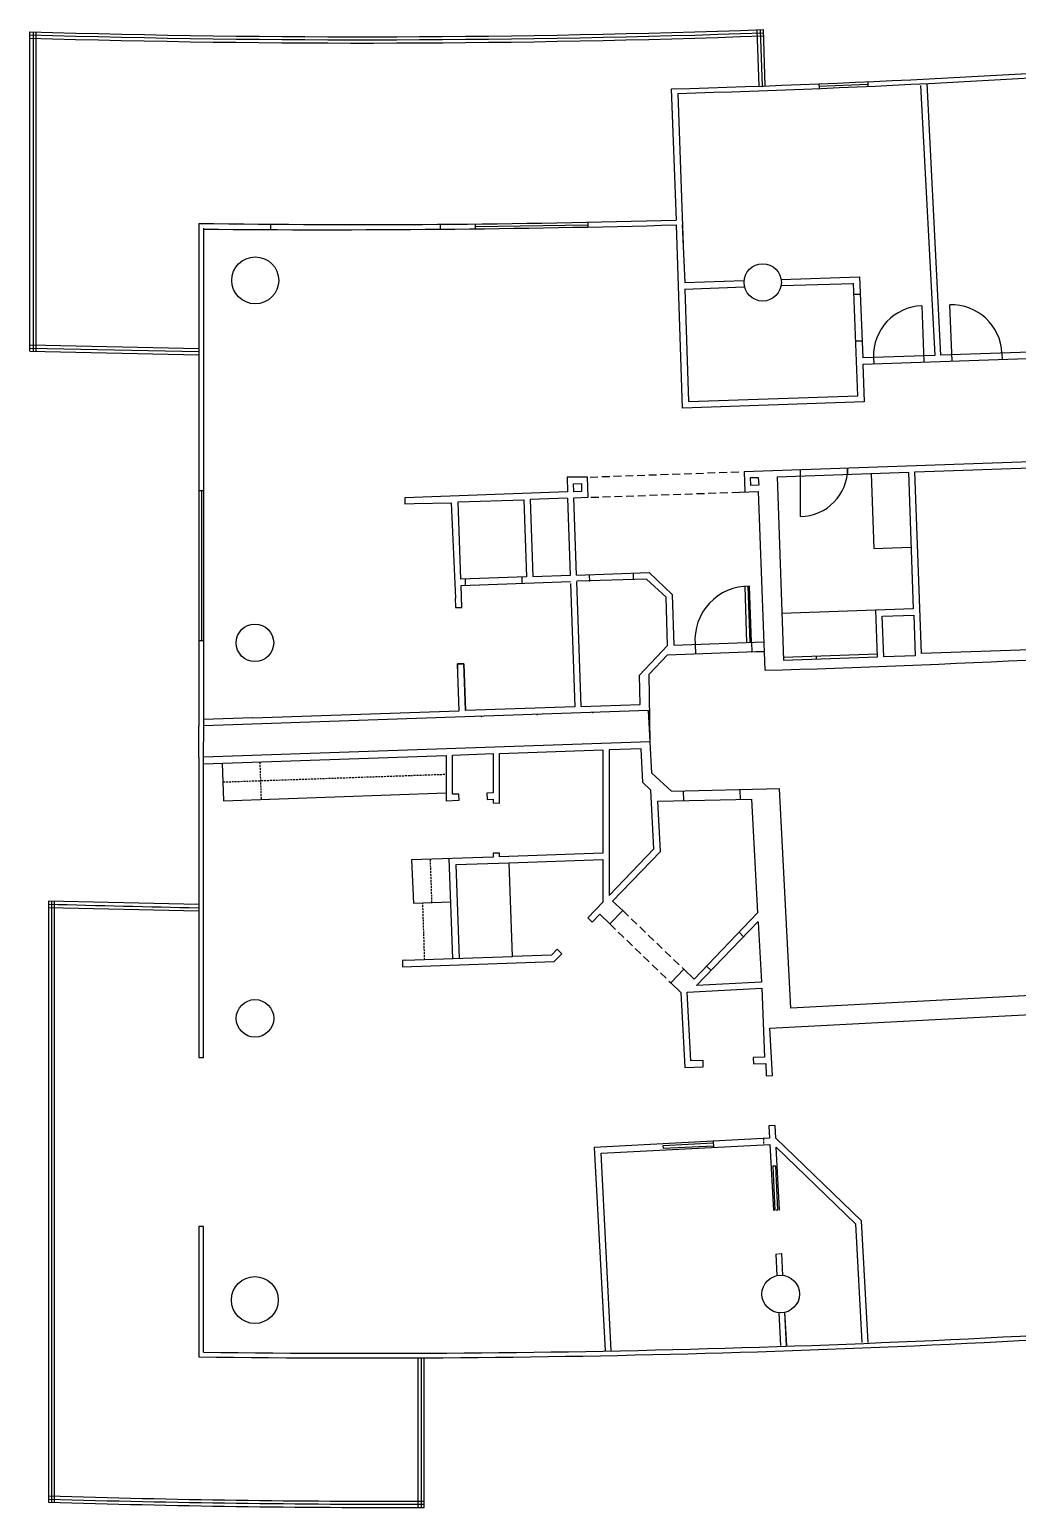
# Model space of a CAD drawing. Header units: inches. Extents: x 343 to 3010, y 5135 to 6248.
# Drawn here: x 343 to 974, y 5135 to 6080 of the extents above; entities that cross this region are included whole.
import ezdxf

# ---------------------------------------------------------------- set-up
doc = ezdxf.new("R2010")
doc.units = ezdxf.units.IN
doc.header["$LTSCALE"] = 10
doc.header["$MEASUREMENT"] = 0
for name, pattern in [('DASHED', [0.75, 0.5, -0.25]), ('HIDDEN2', [0.1875, 0.125, -0.0625]), ('HIDDENX2', [0.75, 0.5, -0.25])]:
    doc.linetypes.add(name, pattern=pattern)

msp = doc.modelspace()

# ---------------------------------------------------------------- linework, layer by layer
for p, q in [((343.26, 5874.14), (343.26, 6078.22)), ((345.34, 6078.22), (345.34, 5874.14)), ((347.27, 5874.14), (347.27, 6078.22)), ((809.04, 6043.49), (807.92, 6079.5)), ((809.84, 6079.5), (811.13, 6043.56)), ((813.04, 6043.65), (811.92, 6079.66)), ((847.22, 6044.93), (847.34, 6042.02)), ((847.28, 6043.47), (878.57, 6044.84)), ((878.51, 6046.21), (878.63, 6043.35)), ((925.25, 5871.58), (916.46, 6045.2)), ((752.96, 6041.8), (756.02, 5957.86)), ((757.18, 6038.84), (760.57, 5941.82)), ((912.12, 6043.81), (921.24, 5871.42)), ((451.31, 5955.77), (451.31, 5634.53)), ((454.35, 5638.69), (454.35, 5952.73)), ((497.24, 5952.25), (497.24, 5955.29)), ((605.26, 5955.25), (605.26, 5952.31)), ((627.69, 5955.45), (627.73, 5952.37)), ((627.71, 5953.91), (699.75, 5954.94)), ((699.72, 5956.41), (699.78, 5953.48)), ((760.22, 5837.81), (756.22, 5954.81)), ((759.95, 5954.82), (761.72, 5917.97)), ((823.22, 5919.96), (873.19, 5921.65)), ((873.19, 5921.65), (875.33, 5869.83)), ((761.5, 5913.84), (799.76, 5915.28)), ((761.55, 5913.84), (764.06, 5841.97)), ((761.72, 5917.97), (799.34, 5919.25)), ((761.72, 5917.97), (799.34, 5919.25)), ((823.57, 5916.06), (869.64, 5917.48)), ((872.11, 5845.65), (869.42, 5917.67)), ((869.64, 5910.56), (873.64, 5910.56)), ((912.92, 5903.11), (914.36, 5867.26)), ((932.29, 5867.74), (930.85, 5903.71)), ((343.42, 5878.14), (451.47, 5875.74)), ((343.42, 5876.06), (451.31, 5873.82)), ((870.7, 5880.7), (874.83, 5880.82)), ((343.26, 5874.14), (451.31, 5871.74)), ((875.31, 5865.82), (992.63, 5869.98)), ((875.31, 5865.82), (876.13, 5841.8)), ((921.24, 5871.42), (875.33, 5869.83)), ((882.19, 5870.1), (882.37, 5866.14)), ((996.47, 5873.98), (925.25, 5871.58)), ((964.15, 5872.69), (964.3, 5868.86)), ((876.13, 5841.8), (760.22, 5837.81)), ((764.06, 5841.97), (872.11, 5845.65)), ((997.27, 5804.03), (799.45, 5796.95)), ((865.54, 5799.39), (865.54, 5795.39)), ((908.44, 5796.97), (997.59, 5800.03)), ((699.4, 5793.63), (686.44, 5793.63)), ((686.44, 5793.63), (686.76, 5784.19)), ((690.44, 5789.31), (695.56, 5789.47)), ((695.56, 5789.47), (695.72, 5784.51)), ((699.88, 5780.83), (699.4, 5793.63)), ((799.44, 5797.15), (800.02, 5784.19)), ((803.76, 5788.19), (803.59, 5793.31)), ((803.6, 5793.31), (808.56, 5793.47)), ((808.56, 5793.47), (808.87, 5788.51)), ((820.57, 5793.79), (904.6, 5796.83)), ((820.57, 5793.79), (824.62, 5676.62)), ((835.45, 5768.43), (835.45, 5798.43)), ((835.61, 5794.39), (835.47, 5798.43)), ((880.59, 5795.87), (882.35, 5748.01)), ((904.6, 5796.83), (907.51, 5709.43)), ((912.72, 5680.85), (908.44, 5796.97)), ((451.31, 5785.15), (454.35, 5785.15)), ((452.83, 5785.15), (452.83, 5689.15)), ((686.76, 5784.19), (582.72, 5780.51)), ((582.72, 5780.51), (582.88, 5776.5)), ((686.76, 5780.19), (662.91, 5779.39)), ((688.51, 5730.94), (686.86, 5780.19)), ((690.76, 5784.35), (690.44, 5789.31)), ((695.72, 5784.51), (690.76, 5784.35)), ((690.76, 5780.35), (699.88, 5780.83)), ((692.52, 5731.05), (690.76, 5780.35)), ((796.4, 5784.03), (808.8, 5784.47)), ((808.87, 5788.51), (803.76, 5788.19)), ((812.88, 5670.22), (808.79, 5784.5)), ((582.88, 5776.5), (588.8, 5776.82)), ((588.8, 5776.82), (612.49, 5777.3)), ((612.49, 5777.3), (615.1, 5716.32)), ((616.81, 5777.78), (658.9, 5779.22)), ((618.57, 5728.49), (616.81, 5777.78)), ((658.9, 5779.22), (660.5, 5729.93)), ((662.91, 5779.39), (664.51, 5730.09)), ((882.35, 5748.01), (906.2, 5748.81)), ((660.5, 5729.93), (618.57, 5728.49)), ((618.73, 5724.48), (688.64, 5726.88)), ((619.21, 5710.4), (618.73, 5724.48)), ((621.61, 5724.48), (621.61, 5728.49)), ((657.46, 5729.77), (657.62, 5725.76)), ((664.51, 5730.09), (688.51, 5730.94)), ((688.68, 5725.76), (691.4, 5646.85)), ((692.52, 5731.05), (738.77, 5732.65)), ((737.17, 5728.49), (692.68, 5727.1)), ((695.4, 5647.01), (692.68, 5727.04)), ((701, 5727.04), (700.84, 5731.21)), ((728.85, 5728.33), (728.85, 5732.17)), ((749.66, 5716.96), (737.17, 5728.49)), ((738.77, 5732.65), (753.5, 5718.72)), ((801.2, 5687.83), (800.08, 5723.84)), ((803.28, 5687.99), (802, 5724)), ((804.24, 5687.99), (802.96, 5724)), ((614.89, 5716.32), (615.21, 5710.24)), ((750.62, 5686.07), (749.66, 5716.96)), ((753.5, 5718.72), (754.62, 5686.23)), ((615.21, 5710.24), (619.21, 5710.4)), ((907.51, 5709.43), (823.67, 5706.46)), ((884.74, 5678.86), (883.68, 5708.59)), ((888.75, 5678.71), (887.71, 5704.79)), ((887.79, 5704.8), (907.8, 5705.53)), ((907.8, 5705.53), (908.84, 5679.51)), ((451.31, 5689.15), (454.35, 5689.15)), ((732.69, 5667.18), (750.62, 5686.07)), ((754.62, 5686.23), (812.24, 5688.31)), ((768.17, 5686.82), (768.55, 5680.79)), ((804.24, 5687.99), (804.4, 5681.91)), ((738.77, 5667.66), (750.46, 5680.15)), ((750.46, 5680.15), (812.45, 5682.37)), ((804.4, 5681.91), (812.56, 5682.23)), ((824.62, 5676.62), (884.74, 5678.86)), ((824.73, 5678.55), (884.67, 5680.68)), ((845.7, 5677.59), (845.64, 5679.27)), ((908.84, 5679.51), (888.75, 5678.71)), ((1005.76, 5684.15), (912.72, 5680.85)), ((620.49, 5674.39), (616.49, 5674.39)), ((616.49, 5674.39), (616.49, 5668.3)), ((617.45, 5644.29), (616.49, 5674.39)), ((616.49, 5674.39), (620.49, 5674.39)), ((621.45, 5644.45), (620.49, 5674.39)), ((620.49, 5674.39), (621.45, 5644.45)), ((733.01, 5648.3), (732.69, 5667.18)), ((739.42, 5624.45), (738.77, 5667.66)), ((695.4, 5647.01), (733.01, 5648.3)), ((454.18, 5610.36), (454.35, 5638.69)), ((738.38, 5644.45), (454.32, 5634.64)), ((485.56, 5639.81), (454.35, 5638.69)), ((485.56, 5639.81), (617.45, 5644.29)), ((691.4, 5646.85), (621.45, 5644.45)), ((740.46, 5604.44), (738.38, 5644.45)), ((451.14, 5614.52), (451.31, 5634.53)), ((739.42, 5624.45), (454.2, 5614.62)), ((733.66, 5620.08), (713.24, 5619.42)), ((713.24, 5619.42), (713.32, 5526.29)), ((734.84, 5598.48), (733.66, 5620.08)), ((451.14, 5614.52), (451.14, 5422.82)), ((454.18, 5610.36), (609.24, 5615.81)), ((454.18, 5422.82), (454.18, 5610.36)), ((466.18, 5610.84), (466.98, 5586.84)), ((609.24, 5615.81), (609.24, 5586.84)), ((613.24, 5615.97), (639.16, 5616.93)), ((613.24, 5591), (613.24, 5615.97)), ((639.16, 5616.93), (639.16, 5591.8)), ((643.16, 5617.09), (709.25, 5619.33)), ((643.16, 5585.39), (643.16, 5617.09)), ((709.25, 5619.33), (709.25, 5553.24)), ((753.08, 5592.92), (740.46, 5604.44)), ((466.98, 5586.84), (609.24, 5591.8)), ((617.24, 5591.13), (613.24, 5591)), ((617.4, 5587.1), (617.24, 5591.13)), ((639.16, 5591.8), (635.17, 5591.68)), ((635.17, 5591.68), (635.32, 5587.68)), ((739.96, 5593.6), (734.84, 5598.48)), ((741.88, 5556.03), (739.96, 5593.6)), ((822.07, 5594.36), (753.26, 5592.76)), ((760.92, 5586.83), (760.81, 5593.08)), ((796.81, 5593.84), (796.95, 5587.5)), ((829.43, 5454.34), (822.07, 5594.36)), ((609.24, 5586.84), (617.4, 5587.1)), ((635.32, 5587.68), (639.16, 5587.8)), ((639.16, 5587.8), (639.16, 5585.4)), ((639.16, 5585.4), (643.2, 5585.39)), ((744.3, 5586.52), (804.31, 5587.8)), ((746.06, 5554.36), (744.3, 5586.52)), ((804.31, 5587.8), (808.15, 5515.15)), ((643.16, 5553.4), (639.16, 5553.4)), ((639.16, 5553.4), (639.16, 5550.84)), ((643.16, 5551), (643.16, 5553.4)), ((713.32, 5526.29), (741.88, 5556.03)), ((715.42, 5522.75), (746.06, 5554.36)), ((639.16, 5550.84), (587.15, 5549.08)), ((587.15, 5549.08), (588.27, 5521.39)), ((613.35, 5485.93), (611.19, 5549.89)), ((615.43, 5546.02), (649.4, 5547.16)), ((615.43, 5546.02), (617.5, 5486.07)), ((709.25, 5553.24), (643.16, 5551)), ((649.4, 5547.16), (709.25, 5549.24)), ((651.48, 5487.31), (649.4, 5547.16)), ((649.4, 5547.16), (649.4, 5547.16)), ((649.4, 5547.16), (649.4, 5547.16)), ((649.4, 5547.16), (649.4, 5547.16)), ((709.25, 5549.24), (709.25, 5522.03)), ((451.14, 5520.43), (355.12, 5522.67)), ((355.12, 5522.67), (355.12, 5138.62)), ((355.12, 5518.67), (451.14, 5516.43)), ((357.2, 5522.62), (357.2, 5138.62)), ((359, 5138.5), (359.12, 5522.58)), ((588.27, 5521.39), (612.12, 5522.2)), ((709.25, 5522.03), (699.65, 5512.11)), ((713.73, 5508.11), (722.05, 5516.59)), ((722.05, 5516.59), (715.42, 5522.75)), ((699.65, 5512.11), (702.53, 5509.23)), ((702.53, 5509.23), (707.43, 5514.26)), ((707.33, 5514.35), (713.73, 5508.11)), ((767.5, 5472.91), (808.15, 5515.15)), ((769.1, 5468.75), (808.48, 5509.63)), ((808.49, 5509.26), (810.56, 5470.99)), ((796.3, 5502.83), (799.17, 5499.96)), ((613.35, 5485.93), (651.49, 5487.25)), ((676.45, 5488.11), (651.48, 5487.31)), ((680.13, 5491.94), (676.42, 5488.11)), ((678.21, 5484.11), (683, 5489.09)), ((683, 5489.09), (680.13, 5491.95)), ((583.16, 5484.85), (581.23, 5484.75)), ((581.23, 5484.75), (581.23, 5480.75)), ((581.23, 5480.75), (678.21, 5484.11)), ((583.16, 5484.85), (613.35, 5485.93)), ((760.94, 5479.15), (752.63, 5470.52)), ((767.5, 5472.91), (760.94, 5479.15)), ((775.5, 5481.22), (778.42, 5478.42)), ((752.63, 5470.52), (759.02, 5464.27)), ((810.56, 5470.99), (769.1, 5468.75)), ((1148.66, 5470.98), (829.43, 5454.34)), ((759.02, 5464.27), (761.58, 5416.26)), ((763.06, 5464.43), (810.77, 5467.01)), ((765.42, 5420.58), (763.06, 5464.43)), ((810.77, 5467.01), (812.61, 5422.96)), ((815.99, 5441.54), (1137.15, 5458.48)), ((817.58, 5411.19), (815.99, 5441.54)), ((451.14, 5422.82), (454.18, 5422.82)), ((812.61, 5422.96), (805.27, 5422.66)), ((805.27, 5422.66), (805.43, 5418.66)), ((761.58, 5416.26), (773.43, 5416.73)), ((773.26, 5420.9), (765.42, 5420.58)), ((773.43, 5416.73), (773.26, 5420.9)), ((805.43, 5418.66), (813.27, 5418.97)), ((813.27, 5418.98), (813.67, 5410.98)), ((813.67, 5410.98), (817.59, 5411.19)), ((819.25, 5379.29), (815.27, 5379.13)), ((815.27, 5379.13), (815.67, 5371.13)), ((819.67, 5371.29), (819.25, 5379.29)), ((815.67, 5371.13), (703.81, 5365.21)), ((703.81, 5365.21), (710.69, 5235.59)), ((708.13, 5361.53), (815.99, 5367.13)), ((747.82, 5366.49), (779.82, 5368.25)), ((747.98, 5364.57), (747.82, 5366.49)), ((779.94, 5366.17), (747.98, 5364.57)), ((779.82, 5369.21), (779.98, 5365.25)), ((815.99, 5367.13), (818.19, 5325.24)), ((874.55, 5318.32), (819.67, 5371.29)), ((819.99, 5365.53), (870.71, 5316.56)), ((822.09, 5325.44), (819.99, 5365.53)), ((714.69, 5235.59), (708.13, 5361.53)), ((819.67, 5353.37), (817.75, 5353.21)), ((817.75, 5353.21), (819.19, 5325.21)), ((821.11, 5325.39), (819.67, 5353.37)), ((819.19, 5325.21), (818.23, 5325.15)), ((878.72, 5240.71), (874.55, 5318.32)), ((454.18, 5314.8), (451.14, 5314.8)), ((451.14, 5314.8), (451.14, 5231.43)), ((454.18, 5234.47), (454.18, 5314.8)), ((870.71, 5316.56), (874.71, 5240.55)), ((819.67, 5297.11), (820.4, 5283.34)), ((824.29, 5283.51), (823.55, 5297.54)), ((824.31, 5283.6), (824.31, 5283.51)), ((821.58, 5259.67), (822.71, 5238.63)), ((825.4, 5259.87), (826.37, 5238.78)), ((826.71, 5238.79), (825.59, 5259.92)), ((591.16, 5230.79), (591.14, 5135.27)), ((593.24, 5230.82), (593.24, 5135.26)), ((595.16, 5135.26), (595.16, 5230.81))]:
    msp.add_line(p, q)
at = {"linetype": 'HIDDENX2'}
for p, q in [((701.16, 5793.71), (797.68, 5797.07)), ((701.64, 5780.75), (798.16, 5784.11))]:
    msp.add_line(p, q, dxfattribs=at)
at = {"linetype": 'HIDDEN2'}
for p, q in [((490.18, 5611.63), (490.98, 5587.64)), ((466.58, 5598.84), (609.24, 5603.8)), ((600.12, 5521.79), (599.15, 5549.48)), ((595.48, 5485.23), (594.25, 5521.59)), ((811.82, 5370.93), (811.99, 5366.9)), ((818.19, 5325.24), (822.09, 5325.44)), ((819.67, 5297.11), (823.55, 5297.54))]:
    msp.add_line(p, q, dxfattribs=at)
at = {"linetype": 'DASHED'}
for p, q in [((722.05, 5516.59), (760.94, 5479.15)), ((713.73, 5508.11), (752.63, 5470.52))]:
    msp.add_line(p, q, dxfattribs=at)
for centre, radius in [((487.24, 5919.36), 14.97), ((811.36, 5918.08), 11.92), ((487.04, 5687.75), 11.98), ((487.09, 5447.76), 12), ((486.99, 5267.78), 15), ((822.87, 5271.6), 12)]:
    msp.add_circle(centre, radius)
for centre, radius, start, end in [((555.53, 13224.23), 7153.17, 268.29823, 272.054083), ((555.62, 13223.8), 7148.74, 268.297769, 272.054665), ((557.65, 13374.18), 7301.03, 268.31736, 271.995862), ((557.19, 13144.76), 7105.74, 271.580503, 274.614378), ((538.63, 13515.3), 7479.65, 271.674371, 274.482799), ((553.45, 13284.72), 7329.66, 269.201536, 271.583741), ((529.82, 14327.67), 8375.92, 269.483747, 271.548926), ((914.04, 5871.26), 31.87, 92.0116, 182.0116), ((932.07, 5871.64), 32.1, 2.17827, 92.17827), ((835.02, 5798.96), 30.53, 270.81611, 0.81611), ((802.56, 5689.51), 34.49, 89.5166, 184.48243), ((609.44, 12968.37), 7300.98, 271.596785, 274.388168), ((1088.84, 33899.62), 28388.35, 268.518985, 268.712824), ((556.28, 13144.58), 7913.84, 269.23875, 274.407489), ((561.41, 13050.05), 7816.31, 269.213902, 274.422623), ((572.1, 12061.29), 6926.07, 268.204766, 270.190727), ((572.06, 12033.94), 6894.72, 268.196939, 270.191916), ((575.31, 12639.77), 7502.46, 268.319432, 270.151573)]:
    msp.add_arc(centre, radius, start, end)
for p in [(631.8, 5640.73), (667.33, 5641.97), (702.85, 5643.21)]:
    msp.add_point(p)

doc.saveas('drawing.dxf')
